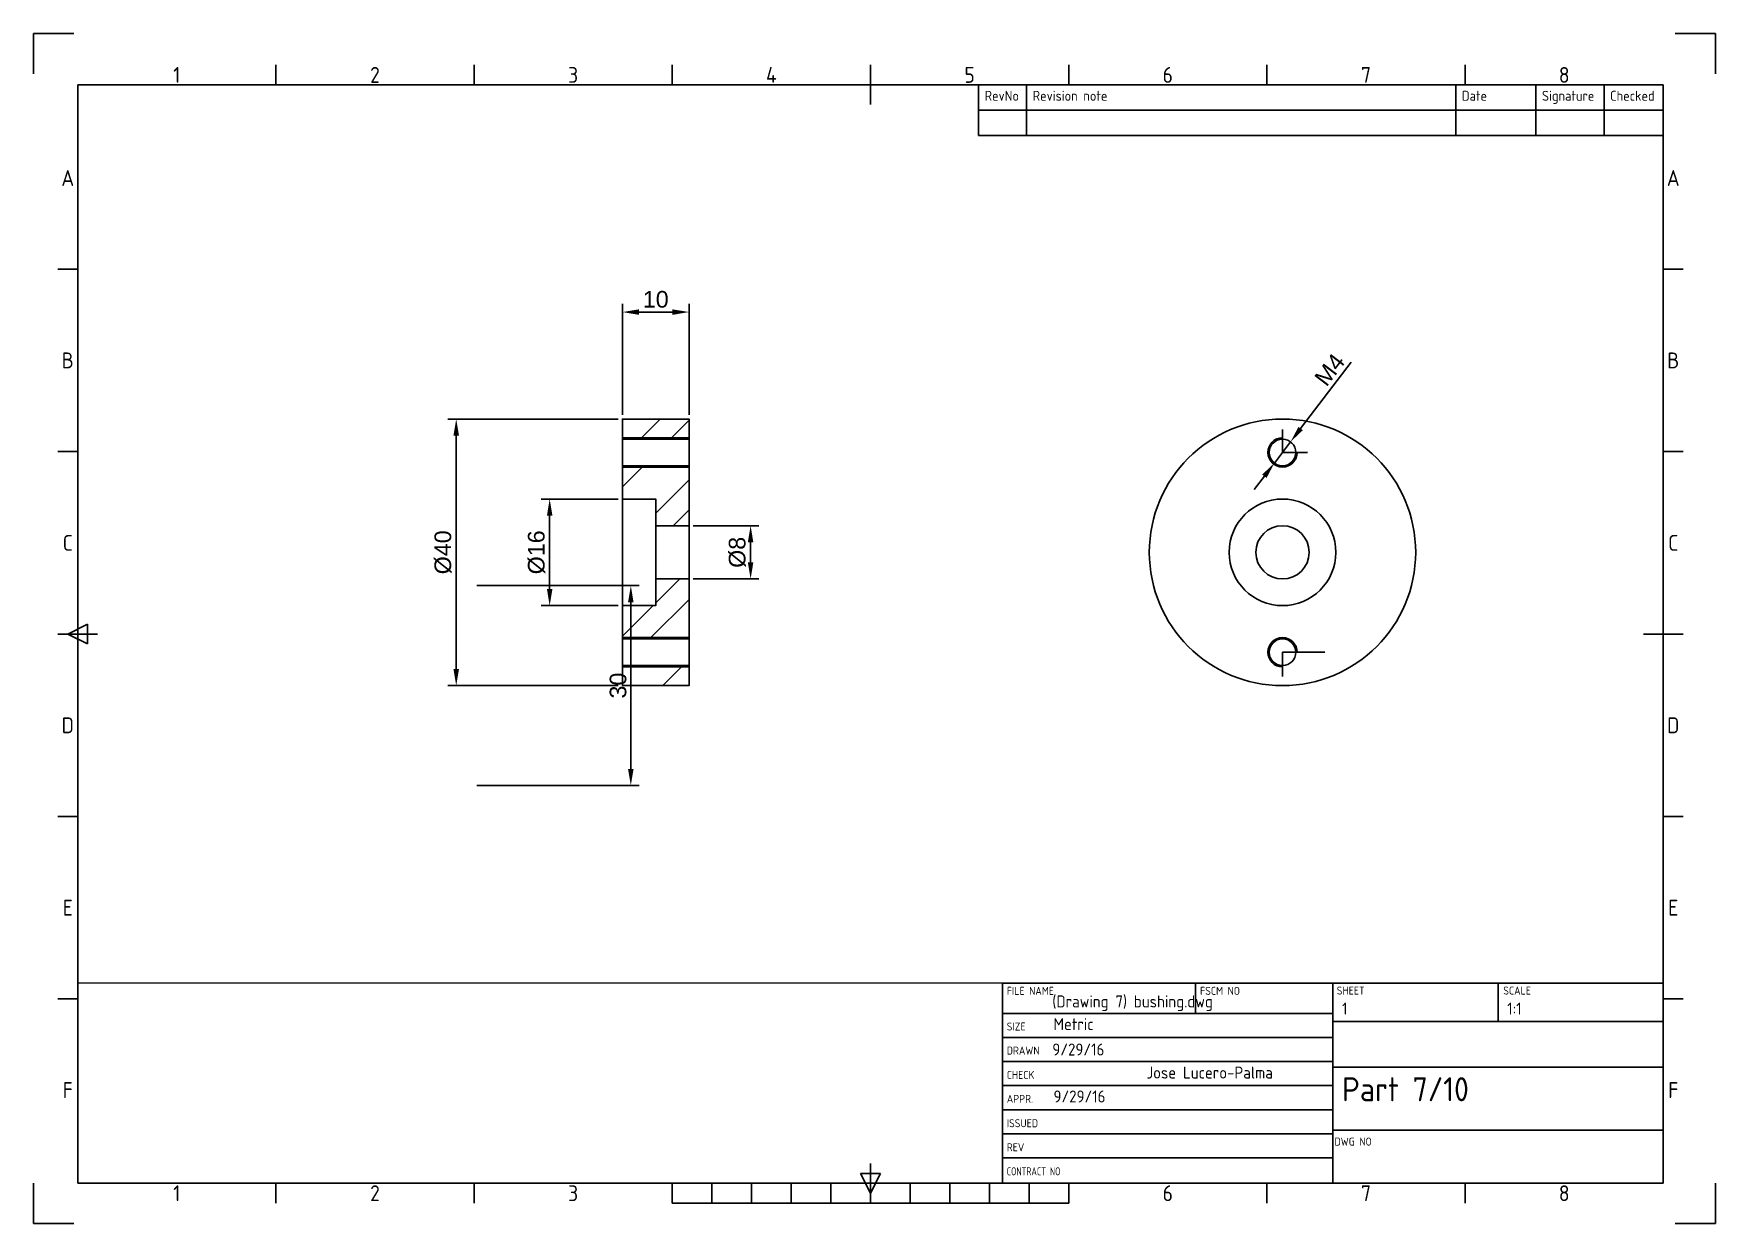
# Paper-space layout 'ISO A3 Title Block' of a CAD drawing. Header units: millimetres. Extents: x 0 to 420, y 0 to 297.
# The model-space entities are those that its viewports show. They can reach past a viewport. Long polylines and large blocks are cut down to what shows.
import ezdxf
from ezdxf.enums import TextEntityAlignment as Align

# ---------------------------------------------------------------- set-up
doc = ezdxf.new("R2010")
doc.units = ezdxf.units.MM
for name, color, linetype in [('Layer1', 30, 'Continuous'), ('Layer2', 50, 'Continuous'), ('Layer3', 104, 'Continuous'), ('Layer4', 12, 'Continuous'), ('Title Block', 7, 'Continuous')]:
    doc.layers.add(name, color=color, linetype=linetype)
doc.styles.add('ACISOTS', font='isocp.shx', dxfattribs={"height": 1})
doc.styles.add('ISO Proportional', font='isocp.shx')
doc.styles.get("Standard").update_dxf_attribs({"font": 'arial.ttf'})
doc.dimstyles.new('ISO-25', dxfattribs={"dimtxt": 2.5, "dimasz": 2.5, "dimexe": 1.25, "dimexo": 0.625, "dimtad": 1, "dimtxsty": 'Standard', "dimcen": 2.5, "dimadec": 0, "dimazin": 0, "dimtfac": 1, "dimtmove": 0, "dimatfit": 3, "dimfxl": 1, "dimarcsym": 0})

# ---------------------------------------------------------------- blocks, each defined once
blk = doc.blocks.new('*T14')
at = {"layer": 'Title Block', "color": 0, "lineweight": -2}
for p, q in [((0, 0), (12, 0)), ((0, 0), (0, -6.33)), ((12, 0), (119.19, 0)), ((12, 0), (12, -6.33)), ((119.19, 0), (139.19, 0)), ((119.19, 0), (119.19, -6.33)), ((139.19, 0), (156.21, 0)), ((139.19, 0), (139.19, -6.33)), ((156.21, 0), (171, 0)), ((156.21, 0), (156.21, -6.33)), ((171, 0), (171, -6.33)), ((0, -6.33), (12, -6.33)), ((0, -6.33), (0, -12.67)), ((12, -6.33), (119.19, -6.33)), ((12, -6.33), (12, -12.67)), ((119.19, -6.33), (139.19, -6.33)), ((119.19, -6.33), (119.19, -12.67)), ((139.19, -6.33), (156.21, -6.33)), ((139.19, -6.33), (139.19, -12.67)), ((156.21, -6.33), (171, -6.33)), ((156.21, -6.33), (156.21, -12.67)), ((171, -6.33), (171, -12.67)), ((0, -12.67), (12, -12.67)), ((12, -12.67), (119.19, -12.67)), ((119.19, -12.67), (139.19, -12.67)), ((139.19, -12.67), (156.21, -12.67)), ((156.21, -12.67), (171, -12.67))]:
    blk.add_line(p, q, dxfattribs=at)
at = {"layer": 'Title Block', "color": 0, "char_height": 2.5, "attachment_point": 1, "style": 'ISO Proportional'}
for s, insert, width in [('RevNo', (1.5, -1.5), 9), ('Revision note', (13.5, -1.5), 104.1871), ('Date', (120.69, -1.5), 17), ('Signature', (140.69, -1.5), 14.0204), ('Checked', (157.71, -1.5), 11.7925)]:
    blk.add_mtext(s, dxfattribs=dict(at, insert=insert, width=width))
blk = doc.blocks.new('Title Block')
at = {"layer": 'Title Block'}
for p, q in [((0, 297), (0, 287)), ((10, 297), (0, 297)), ((420, 297), (410, 297)), ((420, 287), (420, 297)), ((60.5, 284.23), (60.5, 289.18)), ((110, 284.23), (110, 289.18)), ((159.5, 284.23), (159.5, 289.18)), ((209, 279.28), (209, 289.18)), ((258.5, 284.23), (258.5, 289.18)), ((308, 284.23), (308, 289.18)), ((357.5, 284.23), (357.5, 289.18)), ((407, 284.23), (11, 284.23)), ((11, 284.23), (11, 10)), ((407, 10), (407, 284.23)), ((11, 238.19), (6.05, 238.19)), ((411.95, 238.19), (407, 238.19)), ((11, 192.66), (6.05, 192.66)), ((411.95, 192.66), (407, 192.66)), ((6.05, 147.12), (15.95, 147.12)), ((8.52, 147.12), (13.47, 149.59)), ((13.47, 144.64), (8.52, 147.12)), ((13.47, 149.59), (13.47, 144.64)), ((402.05, 147.12), (411.95, 147.12)), ((11, 101.58), (6.05, 101.58)), ((411.95, 101.58), (407, 101.58)), ((407, 60), (242, 60)), ((242, 10), (242, 60)), ((290.14, 60), (290.14, 52.38)), ((324.5, 10), (324.5, 60)), ((365.75, 50.35), (365.75, 60)), ((407, 10), (407, 60)), ((11, 56.03), (6.05, 56.03)), ((411.95, 56.03), (407, 56.03)), ((242, 52.38), (324.5, 52.38)), ((242, 46.38), (324.5, 46.38)), ((407, 50.35), (324.5, 50.35)), ((242, 40.38), (324.5, 40.38)), ((324.5, 39.01), (407, 39.01)), ((242, 34.38), (324.5, 34.38)), ((242, 28.38), (324.5, 28.38)), ((242, 22.38), (324.5, 22.38)), ((324.5, 23.29), (407, 23.29)), ((209, 10), (209, 14.95)), ((242, 16.38), (324.5, 16.38)), ((0, 0), (0, 10)), ((11, 10), (407, 10)), ((60.5, 5.05), (60.5, 10)), ((110, 5.05), (110, 10)), ((159.5, 5.05), (159.5, 10)), ((169.4, 5.05), (169.4, 10)), ((179.3, 5.05), (179.3, 10)), ((189.2, 5.05), (189.2, 10)), ((199.1, 5.05), (199.1, 10)), ((206.53, 12.47), (211.47, 12.47)), ((209, 7.52), (206.53, 12.47)), ((211.47, 12.47), (209, 7.52)), ((209, 10), (209, 5.05)), ((218.9, 5.05), (218.9, 10)), ((228.8, 5.05), (228.8, 10)), ((238.7, 5.05), (238.7, 10)), ((407, 10), (242, 10)), ((248.6, 5.05), (248.6, 10)), ((258.5, 5.05), (258.5, 10)), ((308, 5.05), (308, 10)), ((357.5, 5.05), (357.5, 10)), ((420, 0), (420, 10)), ((159.5, 5.05), (258.5, 5.05)), ((0, 0), (10, 0)), ((420, 0), (410, 0))]:
    blk.add_line(p, q, dxfattribs=at)
blk.add_blockref('*T14', (236, 284.23))
at = {"layer": 'Title Block', "style": 'ISO Proportional'}
for s, p in [('1', (35.75, 286.7)), ('2', (85.25, 286.7)), ('3', (134.75, 286.7)), ('4', (184.25, 286.7)), ('5', (233.75, 286.7)), ('6', (283.25, 286.7)), ('7', (332.75, 286.7)), ('8', (382.25, 286.7)), ('A', (8.52, 260.96)), ('A', (409.48, 260.96)), ('B', (8.52, 215.43)), ('B', (409.48, 215.43)), ('C', (8.52, 169.88)), ('C', (409.48, 169.88)), ('D', (8.52, 124.34)), ('D', (409.48, 124.34)), ('E', (8.52, 78.8)), ('E', (409.48, 78.8)), ('F', (8.52, 33.27)), ('F', (409.48, 33.27)), ('1', (35.75, 7.52)), ('2', (85.25, 7.52)), ('3', (134.75, 7.52)), ('6', (283.25, 7.52)), ('7', (332.75, 7.52)), ('8', (382.25, 7.52))]:
    blk.add_text(s, height=3.96, dxfattribs=at).set_placement(p, align=Align.MIDDLE)
at = {"layer": 'Title Block', "lineweight": 25, "style": 'ACISOTS'}
for s, p in [('FILE NAME', (243.03, 57.04)), ('FSCM NO', (291.3, 57.04)), ('SHEET', (325.45, 57.11)), ('SCALE', (367.03, 57.11)), ('SIZE', (243.03, 48.14)), ('DRAWN', (243.03, 42.14)), ('CHECK', (243.03, 36.05)), ('APPR.', (243.03, 30.08)), ('ISSUED', (243.03, 23.99)), ('REV', (243.03, 17.99))]:
    blk.add_text(s, height=2, dxfattribs=at).set_placement(p)
at = {"layer": 'Title Block', "lineweight": 25, "style": 'ACISOTS', "width": 0.683519}
blk.add_text('CONTRACT NO', height=2, dxfattribs=at).set_placement((243.03, 11.99))
at = {"layer": 'Title Block', "insert": (324.88, 21.41), "char_height": 2, "width": 8.8, "attachment_point": 1, "style": 'ACISOTS'}
blk.add_mtext('DWG NO', dxfattribs=at)
at = {"layer": 'Title Block', "lineweight": 35, "style": 'ACISOTS'}
for tag, p, height in [('FILE_NAME', (254.41, 53.9), 3), ('FSCM_NO', (293.68, 53.04), 3), ('SHEET', (326.77, 52.11), 3), ('SCALE', (368.02, 52.11), 3), ('SIZE', (254.7, 48.23), 3), ('DESIGN_ACTIVITY', (328.79, 43.14), 3.5), ('CHECK_DATE', (254.41, 41.9), 3), ('CHECK_DATE', (254.7, 36.14), 3), ('CHECKED_BY', (277.96, 36.14), 3), ('SHEETNAME', (326.77, 30.48), 6), ('APPROVAL_DATE', (254.7, 30.17), 3), ('APPROVED_BY', (277.96, 30.17), 3), ('ISSUE_DATE', (254.7, 24.08), 3), ('ISSUED_BY', (277.96, 24.08), 3), ('DRAWING_SUBTITLE', (328.79, 25.44), 3), ('REVISION', (254.7, 18.08), 3), ('SHEETNUMBER-NAME', (326.77, 11.76), 6), ('CONTRACT_NO', (254.7, 12.08), 3.5)]:
    blk.add_attdef(tag, p, '', height=height, dxfattribs=at)
blk = doc.blocks.new('*D7')
at = {"layer": 'Defpoints', "color": 0, "transparency": 16777216}
for p in [(105.88, 115), (105.88, 85), (129.64, 85)]:
    blk.add_point(p, dxfattribs=at)
at = {"layer": 'Layer4', "color": 0, "lineweight": -2, "transparency": 16777216}
for p, q in [((106.5, 115), (130.89, 115)), ((129.64, 112.5), (129.64, 87.5)), ((106.5, 85), (130.89, 85))]:
    blk.add_line(p, q, dxfattribs=at)
at = {"layer": 'Layer4', "color": 0, "transparency": 16777216}
for points in [[(129.22, 112.5), (130.05, 112.5), (129.64, 115)], [(129.22, 87.5), (130.05, 87.5), (129.64, 85)]]:
    blk.add_solid(points, dxfattribs=at)
at = {"layer": 'Layer4', "color": 0, "transparency": 16777216, "insert": (127.73, 100), "char_height": 2.5, "attachment_point": 5, "rotation": 90}
blk.add_mtext('30', dxfattribs=at)
blk = doc.blocks.new('*D8')
at = {"layer": 'Defpoints', "color": 0, "transparency": 16777216}
for p in [(138.38, 124), (138.38, 116), (147.63, 116)]:
    blk.add_point(p, dxfattribs=at)
at = {"layer": 'Layer4', "color": 0, "lineweight": -2, "transparency": 16777216}
for p, q in [((139.01, 124), (148.88, 124)), ((147.63, 121.5), (147.63, 118.5)), ((139.01, 116), (148.88, 116))]:
    blk.add_line(p, q, dxfattribs=at)
at = {"layer": 'Layer4', "color": 0, "transparency": 16777216}
for points in [[(147.21, 121.5), (148.04, 121.5), (147.63, 124)], [(147.21, 118.5), (148.04, 118.5), (147.63, 116)]]:
    blk.add_solid(points, dxfattribs=at)
at = {"layer": 'Layer4', "color": 0, "transparency": 16777216, "insert": (145.65, 120), "char_height": 2.5, "attachment_point": 5, "rotation": 90}
blk.add_mtext('%%C8', dxfattribs=at)
blk = doc.blocks.new('*D9')
at = {"layer": 'Defpoints', "color": 0, "transparency": 16777216}
for p in [(128.38, 156.07), (128.38, 140), (138.38, 140)]:
    blk.add_point(p, dxfattribs=at)
at = {"layer": 'Layer4', "color": 0, "lineweight": -2, "transparency": 16777216}
for p, q in [((128.38, 140.62), (128.38, 157.32)), ((138.38, 140.62), (138.38, 157.32)), ((135.88, 156.07), (130.88, 156.07))]:
    blk.add_line(p, q, dxfattribs=at)
at = {"layer": 'Layer4', "color": 0, "transparency": 16777216}
for points in [[(130.88, 156.48), (130.88, 155.65), (128.38, 156.07)], [(135.88, 156.48), (135.88, 155.65), (138.38, 156.07)]]:
    blk.add_solid(points, dxfattribs=at)
at = {"layer": 'Layer4', "color": 0, "transparency": 16777216, "insert": (133.38, 157.97), "char_height": 2.5, "attachment_point": 5}
blk.add_mtext('10', dxfattribs=at)
blk = doc.blocks.new('*D11')
at = {"layer": 'Defpoints', "color": 0, "transparency": 16777216}
for p in [(128.38, 140), (103.42, 100), (128.38, 100)]:
    blk.add_point(p, dxfattribs=at)
at = {"layer": 'Layer4', "color": 0, "lineweight": -2, "transparency": 16777216}
for p, q in [((127.76, 140), (102.17, 140)), ((103.42, 137.5), (103.42, 102.5)), ((127.76, 100), (102.17, 100))]:
    blk.add_line(p, q, dxfattribs=at)
at = {"layer": 'Layer4', "color": 0, "transparency": 16777216}
for points in [[(103, 137.5), (103.84, 137.5), (103.42, 140)], [(103, 102.5), (103.84, 102.5), (103.42, 100)]]:
    blk.add_solid(points, dxfattribs=at)
at = {"layer": 'Layer4', "color": 0, "transparency": 16777216, "insert": (101.45, 120), "char_height": 2.5, "width": 2, "attachment_point": 5, "rotation": 90}
blk.add_mtext('%%C40', dxfattribs=at)
blk = doc.blocks.new('*D10')
at = {"layer": 'Defpoints', "color": 0, "transparency": 16777216}
for p in [(128.38, 128), (117.45, 112), (128.38, 112)]:
    blk.add_point(p, dxfattribs=at)
at = {"layer": 'Layer4', "color": 0, "lineweight": -2, "transparency": 16777216}
for p, q in [((127.76, 128), (116.2, 128)), ((117.45, 125.5), (117.45, 114.5)), ((127.76, 112), (116.2, 112))]:
    blk.add_line(p, q, dxfattribs=at)
at = {"layer": 'Layer4', "color": 0, "transparency": 16777216}
for points in [[(117.04, 125.5), (117.87, 125.5), (117.45, 128)], [(117.04, 114.5), (117.87, 114.5), (117.45, 112)]]:
    blk.add_solid(points, dxfattribs=at)
at = {"layer": 'Layer4', "color": 0, "transparency": 16777216, "insert": (115.48, 120), "char_height": 2.5, "attachment_point": 5, "rotation": 90}
blk.add_mtext('%%C16', dxfattribs=at)
blk = doc.blocks.new('*D12')
at = {"color": 0, "lineweight": -2, "transparency": 16777216}
for p, q in [((237.8, 148.54), (230.23, 138.58)), ((226.3, 133.41), (228.72, 136.59)), ((224.78, 131.42), (223.27, 129.43))]:
    blk.add_line(p, q, dxfattribs=at)
at = {"color": 0, "transparency": 16777216}
for points in [[(229.9, 138.83), (230.56, 138.33), (228.72, 136.59)], [(224.45, 131.67), (225.11, 131.17), (226.3, 133.41)]]:
    blk.add_solid(points, dxfattribs=at)
at = {"layer": 'Defpoints', "color": 0, "transparency": 16777216}
for p in [(228.72, 136.59), (226.3, 133.41)]:
    blk.add_point(p, dxfattribs=at)
at = {"color": 0, "transparency": 16777216, "insert": (234.59, 147.42), "char_height": 2.5, "attachment_point": 5, "rotation": 52.7531}
blk.add_mtext('M4', dxfattribs=at)

msp = doc.modelspace()

# ---------------------------------------------------------------- hatches: boundary and pattern name
h = msp.add_hatch()
h.set_pattern_fill('ANSI32', color=256)
h.set_pattern_definition([(45, (27.507, 20), (-6.7352, 6.7352), []), (45, (31.997, 20), (-6.7352, 6.7352), [])])
h.paths.add_polyline_path([(138.383, 132.8), (128.383, 132.8), (128.383, 128), (133.383, 128), (133.383, 124), (138.383, 124)])
h.paths.add_polyline_path([(138.383, 116), (133.383, 116), (133.383, 112), (128.383, 112), (128.383, 107.2), (138.383, 107.2)])
h.paths.add_polyline_path([(138.383, 140), (128.383, 140), (128.383, 137.2), (138.383, 137.2)])
h.paths.add_polyline_path([(138.383, 102.8), (128.383, 102.8), (128.383, 100), (138.383, 100)])

# ---------------------------------------------------------------- linework, layer by layer
msp.add_lwpolyline([(128.383, 100), (138.383, 100), (138.383, 140), (128.383, 140)], close=True)
msp.add_circle((227.507, 120), 20)
at = {"layer": 'Layer1'}
for p, q in [((128.383, 137.2), (138.383, 137.2)), ((128.383, 137), (138.383, 137)), ((128.383, 133), (138.383, 133)), ((128.383, 132.8), (138.383, 132.8)), ((128.383, 107.2), (138.383, 107.2)), ((128.383, 107), (138.383, 107)), ((128.383, 103), (138.383, 103)), ((128.383, 102.8), (138.383, 102.8))]:
    msp.add_line(p, q, dxfattribs=at)
for points in [[(128.383, 137), (138.383, 137), (138.383, 133), (128.383, 133)], [(128.383, 107), (138.383, 107), (138.383, 103), (128.383, 103)]]:
    msp.add_lwpolyline(points, close=True, dxfattribs=at)
for centre in [(227.507, 135), (227.507, 105)]:
    msp.add_circle(centre, 2, dxfattribs=at)
for centre, start, end in [((227.507, 135), 90, 0), ((227.507, 105), 0, 270)]:
    msp.add_arc(centre, 2.2, start, end, dxfattribs=at)
at = {"layer": 'Layer2'}
msp.add_lwpolyline([(128.383, 128), (133.383, 128), (133.383, 112), (128.383, 112)], close=True, dxfattribs=at)
msp.add_circle((227.507, 120), 8, dxfattribs=at)
at = {"layer": 'Layer3'}
msp.add_lwpolyline([(138.383, 116), (133.383, 116), (133.383, 124), (138.383, 124)], close=True, dxfattribs=at)
msp.add_circle((227.507, 120), 4, dxfattribs=at)
at = {"layer": 'Layer4'}
for p, q in [((227.507, 138.455), (227.507, 135)), ((227.507, 135), (227.507, 138.455)), ((227.507, 135), (231.282, 135)), ((227.507, 105), (227.507, 101.37)), ((227.507, 105), (233.878, 105))]:
    msp.add_line(p, q, dxfattribs=at)

# ---------------------------------------------------------------- dimensions: what is measured, and where the dimension line sits
dim = msp.add_diameter_dim_2p(p1=(226.296, 133.408), p2=(228.717, 136.592), text='M4', dimstyle='ISO-25')
dim.commit()
dim.dimension.update_dxf_attribs({"geometry": '*D12', "text_midpoint": (236.084, 146.281), "dimtype": 163})
dim = msp.add_linear_dim(base=(128.383, 156.068), p1=(138.383, 140), p2=(128.383, 140), dimstyle='ISO-25', dxfattribs=at)
dim.commit()
dim.dimension.update_dxf_attribs({"geometry": '*D9', "text_midpoint": (133.383, 157.969)})
for base, p1, p2, text, picture, middle in [((103.42, 100), (128.383, 140), (128.383, 100), '%%C40', '*D11', (101.449, 120)), ((117.453, 112), (128.383, 128), (128.383, 112), '%%C<>', '*D10', (115.482, 120)), ((147.625, 116), (138.383, 124), (138.383, 116), '%%C8', '*D8', (145.654, 120))]:
    dim = msp.add_linear_dim(base=base, p1=p1, p2=p2, angle=90, text=text, dimstyle='ISO-25', dxfattribs=at)
    dim.commit()
    dim.dimension.update_dxf_attribs({"geometry": picture, "text_midpoint": middle})
dim = msp.add_linear_dim(base=(129.635, 85), p1=(105.877, 115), p2=(105.877, 85), angle=90, dimstyle='ISO-25', dxfattribs=at)
dim.commit()
dim.dimension.update_dxf_attribs({"geometry": '*D7', "text_midpoint": (127.733, 100)})

psp = doc.layouts.new('ISO A3 Title Block')

# ---------------------------------------------------------------- block references
ref = psp.add_blockref('Title Block', (0, 0))
ref.add_attrib('SHEETNAME', 'Part 7/10', (326.77, 30.48), dxfattribs={"layer": 'Title Block', "lineweight": 35, "height": 6, "style": 'ACISOTS'})
ref.add_attrib('SCALE', '1:1', (368.02, 52.11), dxfattribs={"layer": 'Title Block', "lineweight": 35, "height": 3, "style": 'ACISOTS'})
ref.add_attrib('SHEET', '1', (326.77, 52.11), dxfattribs={"layer": 'Title Block', "lineweight": 35, "height": 3, "style": 'ACISOTS'})
ref.add_attrib('FILE_NAME', '(Drawing 7) bushing.dwg', (254.41, 53.9), dxfattribs={"layer": 'Title Block', "lineweight": 35, "height": 3, "style": 'ACISOTS'})
ref.add_attrib('CHECK_DATE', '9/29/16', (254.41, 41.9), dxfattribs={"layer": 'Title Block', "lineweight": 35, "height": 3, "style": 'ACISOTS'})
ref.add_attrib('CHECKED_BY', 'Jose Lucero-Palma', (277.96, 36.14), dxfattribs={"layer": 'Title Block', "lineweight": 35, "height": 3, "style": 'ACISOTS'})
ref.add_attrib('SIZE', 'Metric', (254.7, 48.23), dxfattribs={"layer": 'Title Block', "lineweight": 35, "height": 3, "style": 'ACISOTS'})
ref.add_attrib('APPROVAL_DATE', '9/29/16', (254.7, 30.17), dxfattribs={"layer": 'Title Block', "lineweight": 35, "height": 3, "style": 'ACISOTS'})

# ---------------------------------------------------------------- viewports
at = {"layer": '0'}
psp.add_viewport(center=(209, 172.12), size=(396, 224.23), view_center_point=(165.633, 122.771), view_height=134.83578, dxfattribs=at)

doc.saveas('drawing.dxf')
